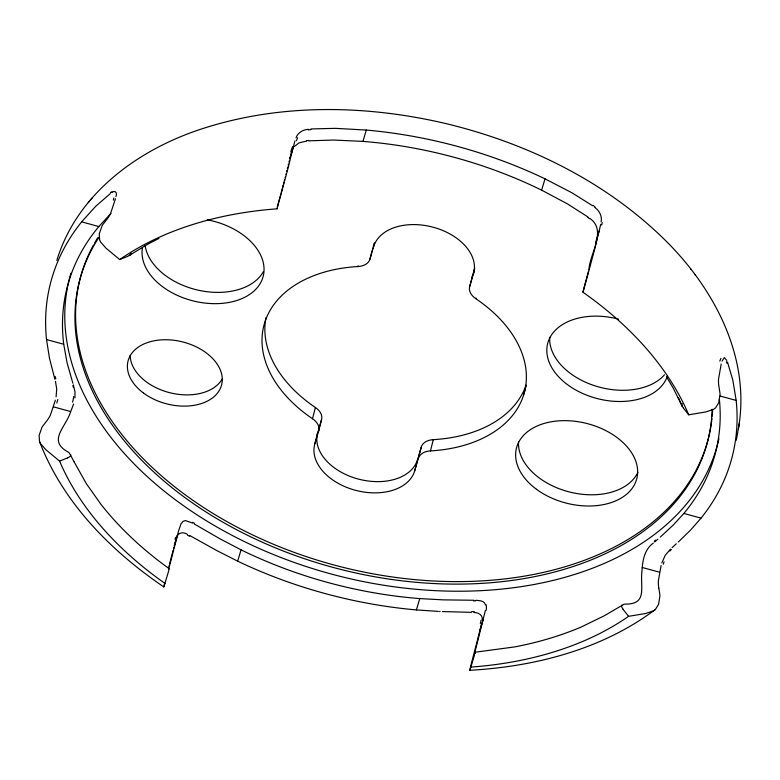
<?xml version="1.0" encoding="UTF-8"?>
<svg xmlns="http://www.w3.org/2000/svg" width="780" height="780" viewBox="0 0 780 780"><rect width="100%" height="100%" fill="white"/><g stroke="black" fill="none" stroke-linecap="round" stroke-linejoin="round"><path stroke-width="1.17" d="M482.118 620.139C483.308 615.118 478.238 612.378 473.967 612.524M653.318 543.085C644.436 549.422 642.554 560.693 641.979 570.853C639.844 587.213 648.112 604.519 624.877 604.12A24.219 18.135 16.6 0 0 623.932 604.305L604.061 615.888L581.012 627.11C559.689 636.149 537.342 642.583 514.605 646.932L475.342 652.187M738.348 428.941C751.393 356.304 712.637 285.421 661.45 236.574C602.111 179.624 525.535 142.799 446.062 123.62C367.156 105.085 282.789 103.243 204.974 127.861C140.088 148.151 77.376 192.767 56.852 260.393M74.987 397.907L74.978 391.804L73.359 384.852M601.107 221.871C602.365 216.226 599.362 210.688 594.828 207.46M583.021 291.632L584.191 286.991A24.219 0.507 -74.7 0 1 584.454 286.016L588.539 271.264M115.937 196.521C117.799 192.943 114.826 189.52 111.774 192.631M56.092 396.767L56.716 388.937L55.458 381.371M485.374 610.467L474.494 653.816M736.31 440.212L739.411 422.955M661.099 565.442L658.349 580.963A59.026 44.187 16.6 0 0 658.808 588.12M163.907 586.17L163.839 586.94L168.851 570.385M481.65 623.298L477.701 639.21A59.026 1.238 -74.7 0 1 475.624 647.185L473.674 654.596A37.947 0.79 -74.7 0 0 473.265 656.136C472.115 660.855 470.72 665.525 469.794 670.283C534.856 666.656 601.858 649.506 654.888 609.853M600.697 224.347L599.518 229.418M168.733 569.068L178.561 530.956L180.98 523.946L182.92 521.44L185.347 520.572L192.582 523.068M595.247 246.909L595.92 243.994A59.026 1.238 -74.7 0 1 597.168 238.816M164.131 585.185L164.385 584.093M115.46 198.783L110.536 213.564A59.026 44.187 16.6 0 1 106.753 219.57L103.34 223.928A41.574 31.132 16.6 0 0 102.073 225.82L99.274 233.805L99.616 239.723A13.64 10.208 16.6 0 0 100.61 242.024L106.012 248.186L119.71 259.565A334.912 221.92 14.2 0 1 277.066 208.826L288.727 165.633A37.947 0.79 -74.7 0 0 288.961 164.648L289.936 160.514A59.026 1.238 -74.7 0 1 291.184 155.337M55.37 400.179L50.407 415.096A59.026 44.187 16.6 0 1 46.624 421.102L42.685 426.202A37.947 28.412 16.6 0 0 41.945 427.352L39.136 435.337L39.487 441.256A13.64 10.208 16.6 0 0 40.472 443.557L45.874 449.728L59.582 461.097A334.912 221.92 14.2 0 0 165.243 583.596M284.564 180.005L284.281 181.145M277.3 206.827L277.846 204.769M285.928 174.359L286.094 173.716M285.158 177.518L285.314 176.894M287.372 168.48L287.703 167.154M286.728 171.122L286.884 170.469M291.194 155.317L294.908 140.917M597.178 238.797L599.42 229.798M289.214 161.002L288.961 162.045M288.2 165.126L288.454 164.102M290.18 157.15L289.76 158.818L293.153 147.459M475.156 652.675L475.04 653.104M284.066 182.023L283.549 184.041M526.042 385.096A134.482 89.115 14.2 0 1 433.3 439.647A17.238 11.427 14.2 0 0 421.317 446.93L414.677 470.915A51.724 34.271 14.2 0 1 354.978 490.162A51.724 34.271 14.2 0 1 314.896 443.693L318.689 430.969A17.238 11.427 14.2 0 0 312.526 418.743L315.383 407.482A134.482 89.115 14.2 0 1 265.941 317.782M312.526 418.743A134.482 89.115 14.2 0 1 264.488 323.339A134.482 89.115 14.2 0 1 357.942 266.546L358.118 265.844M314.896 443.693L316.144 438.769M316.319 438.067L316.856 435.962M317.031 435.25L317.567 433.144M318.689 430.969L321.535 419.708A17.238 11.427 14.2 0 0 315.383 407.482M357.942 266.546A17.238 11.427 14.2 0 0 369.925 259.262L371.524 252.935M371.709 252.223L372.06 250.819M372.421 249.415L372.772 248.001A17.238 11.417 14.2 0 1 372.508 248.752M369.925 259.262L374.615 243.019M414.677 470.915L421.317 446.93M418.47 458.191A17.238 11.427 14.2 0 1 430.453 450.908A134.482 89.115 14.2 0 0 523.907 394.115A134.482 89.115 14.2 0 0 475.858 298.721A17.238 11.427 14.2 0 1 469.706 286.484L474.688 268.076M469.706 286.484L474.572 269.539M430.453 450.908L433.3 439.647M475.858 298.721L476.044 298.009M523.907 394.115L525.33 388.489M525.515 387.787L526.042 385.671M173.911 547.18L173.54 548.613M174.31 545.591L174.72 543.982M172.799 551.518L173.101 550.349M172.497 552.708L171.951 554.814M168.928 566.368L169.211 565.295M290.55 155.688L291.008 154.001M283.257 185.133L283.062 185.903M588.998 269.568C589.475 254.065 607.454 230.353 589.758 218.351M721.188 364.036L718.487 379.431A59.026 44.187 16.6 0 0 718.936 386.587L719.95 393.042A37.947 28.412 16.6 0 1 720.057 394.417L718.712 402.802L715.611 407.774A13.64 10.208 16.6 0 1 713.661 409.276L706.036 411.898L688.721 414.804A334.912 221.92 14.2 0 0 583.05 292.305L583.011 291.817M283.013 186.089L282.76 187.024M175.091 542.597L175.529 541.018M282.409 188.341L281.96 189.979M474.572 654.868L469.862 670.39M281.765 190.7L281.239 192.601M278.07 203.98L278.197 203.512A24.219 0.507 -74.7 0 1 278.47 202.537L278.519 202.342M280.898 193.83L280.39 195.653M279.659 198.296L280.225 196.268M278.869 201.094L279.347 199.387M583.05 292.305L594.711 249.122A41.574 0.868 -74.7 0 0 595.101 247.514M174.389 545.474L177.44 535.246M438.331 611.393L416.383 609.921A351.721 233.064 14.2 0 1 237.676 561.171L241.049 549.841L220.321 539.019L194.278 523.994M308.607 140.849L333.469 140.039L362.924 141.394L366.308 130.065A351.721 233.064 14.2 0 1 545.015 178.825L572.14 192.904L592.693 205.803M317.743 432.442L318.221 430.852M318.689 429.253L321.535 419.708M373.25 246.412L373.483 245.622M373.961 244.033L374.195 243.233M416.383 609.921L419.767 598.591L443.352 599.869L473.801 600.259M588.13 217.113L567.411 203.863L541.642 190.154L545.015 178.825M480.041 630.084L483.434 618.725M595.745 242.297L599.137 230.939M291.301 153.007L291.691 151.759M73.583 404.04L70.766 411.577L53.518 406.868M661.82 562.965L665.203 555.341L670.468 549.169M722.066 361.111L724.318 357.601L726.784 360.418M168.958 569.41L169.143 568.922A24.219 0.507 -74.7 0 1 169.211 568.786M474.942 652.899L475.137 652.411A24.219 0.507 -74.7 0 1 475.195 652.265M474.903 653.006L474.542 653.816M176.641 537.615C177.635 532.292 183.612 531.726 187.405 534.339M70.454 412.318C65.169 428.23 47.2 440.758 68.591 452.351A24.219 18.135 16.6 0 1 69.332 453.005L74.266 462.15M296.049 137.748C297.794 132.532 303.079 129.743 308.266 129.275M294.206 146.62L298.964 142.896L306.55 141.082M54.883 379.216L49.491 358.283L46.517 339.563A351.721 233.064 14.2 0 1 81.637 221.851L95.716 206.271L110.243 193.664M727.486 362.056L732.82 380.094L736.174 400.423A351.721 233.064 14.2 0 1 701.054 518.135L690.612 530.039L678.259 542.061M88.335 202.507L92.206 197.896M72.871 383.253L67.099 362.934L63.716 344.253A334.552 221.686 14.2 0 1 98.836 226.551L110.965 213.447M719.384 399.399A334.552 221.686 14.2 0 1 683.855 513.445L673.257 525.047L660.309 537.059M130.455 254.621L130.913 253.149M130.494 254.582L130.543 254.543A15.317 11.466 16.6 0 1 128.427 255.928L127.627 256.376M672.116 547.618L676.338 543.797M654.605 541.963L657.852 539.175M129.334 255.44L147.508 244.325L158.935 238.417M621.884 605.017L621.572 606.557A15.317 11.466 16.6 0 0 622.723 608.722M682.091 403.445L681.71 405.015M127.442 256.464L119.71 259.565M67.489 457.909L68.308 457.48A15.317 11.466 16.6 0 0 70.356 456.183L70.863 454.837M67.265 458.026L59.582 461.097M471.237 667.075A334.912 221.92 14.2 0 0 628.582 616.337L645.908 613.431L653.523 610.808A13.64 10.208 16.6 0 0 655.483 609.317L658.583 604.334L659.919 595.959A41.574 31.132 16.6 0 0 659.714 593.658L658.788 588.12M310.966 128.944L335.498 128.349L366.308 130.065M442.465 611.569L471.393 612.339M439.51 611.442L440.105 611.471M475.781 600.327C479.339 600.532 484.536 600.62 485.56 604.929M81.637 221.851L98.836 226.551M720.115 396.045L736.174 400.423M46.517 339.563L63.716 344.253M683.855 513.445L701.054 518.135M642.291 567.499L659.539 572.208M237.676 561.171L216.674 550.514L189.667 535.48M163.82 586.95C110.779 550.846 63.141 502.788 39.741 442.026M169.162 568.659L161.109 562.741C138.869 545.825 118.394 526.49 101.088 504.524L86.336 483.649L74.207 462.023M688.721 414.804L683.456 408.164M628.582 616.337L623.308 609.677M690.641 268.895L691.148 269.548M694.902 274.472L695.419 275.145M683.338 407.989L682.832 407.199A15.317 11.466 16.6 0 1 681.671 405.025M623.21 609.521L622.703 608.731M666.549 376.906L672.984 387.689L682.295 406.302L678.259 397.615L678.707 398.59M277.066 208.826L277.017 208.338M711.965 418.577A324.139 214.783 14.2 0 1 329.326 563.696A324.139 214.783 14.2 0 1 93.483 244.998M94.653 242.902A324.139 214.783 14.2 0 1 97.754 237.715M712.627 410.29A324.139 214.783 14.2 0 1 712.198 416.218M712.13 409.207A324.139 214.783 14.2 0 1 328.692 566.202A324.139 214.783 14.2 0 1 99.079 237.149M718.916 438.643A334.483 221.637 14.2 0 1 338.159 575.835A334.483 221.637 14.2 0 1 70.941 273.215M110.389 192.699A48.916 20.573 -65.8 0 1 111.93 191.724M113.89 197.935A53.508 20.377 -53.8 0 1 113.305 200.148M719.833 361.13A48.75 19.12 80.9 0 1 720.934 358.342M726.365 361.627A48.916 17.696 -85.6 0 1 727.018 363.314M57.769 399.555A48.75 19.929 82 0 1 56.823 403.006M55.156 376.516A48.916 9.857 83.9 0 1 55.799 378.709M669.786 551.031A48.916 10.179 -51.8 0 1 671.356 549.52M663.292 564.184A53.508 20.914 -54.4 0 1 664.063 561.815M419.767 598.591A334.552 221.686 14.2 0 1 241.049 549.841M362.924 141.394A334.552 221.686 14.2 0 1 541.642 190.154M72.832 385.651A69.947 10.335 79.9 0 1 73.291 387.221M73.7 396.474A28.002 10.998 86.9 0 1 72.569 402.158M654.206 541.261A69.947 14.157 -50 0 1 655.522 540.13M592.927 205.296A48.916 37.937 55.8 0 1 595.101 206.953M602.228 222.612A53.508 34.086 56.1 0 1 601.692 225.079M480.997 620.363A48.75 31.249 -30 0 1 480.305 623.483M471.783 611.549A48.916 29.738 -14.1 0 1 474.415 611.764M187.434 535.129A48.916 27.534 44.7 0 1 189.647 536.269M175.012 539.185A53.508 34.622 56.7 0 1 175.734 537.322M296.4 140.79A48.75 30.449 -29 0 1 297.668 137.719M308.266 129.919A48.916 37.576 -21.8 0 1 310.927 129.587M171.717 555.711A59.026 1.238 -74.7 0 1 169.63 563.706M587.925 217.542A69.947 54.766 58.5 0 1 589.534 218.77M473.489 600.853A69.947 37.625 -12.6 0 1 475.439 600.922M486.174 604.715A28.002 19.451 -27.1 0 1 486.174 610.36M192.553 522.298A69.947 37.606 45.2 0 1 194.278 523.234M306.56 140.663A69.947 56.813 -26.5 0 1 308.627 140.429M290.862 151.895A28.002 17.375 -23.1 0 1 292.763 146.562M472.29 278.372A17.238 11.417 14.2 0 1 472.553 275.223M417.524 459.664A51.724 34.291 14.2 0 1 358.449 479.095A51.724 34.291 14.2 0 1 317.519 433.251M373.718 246.538A51.724 34.271 14.2 0 1 433.417 227.292A51.724 34.271 14.2 0 1 473.499 273.76M263.357 271.703A62.068 41.077 14.1 0 1 198.569 290.257A62.068 41.077 14.1 0 1 145.168 245.68M207.246 219.823A62.068 41.125 14.2 0 1 263.825 273.01A62.068 41.125 14.2 0 1 196.657 301.714A62.068 41.125 14.2 0 1 142.486 247.504M664.492 374.77A62.068 41.077 14.3 0 1 594.516 385.69A62.068 41.077 14.3 0 1 549.725 337.243M667.397 376.096A62.068 41.125 14.2 0 1 595.462 398.093A62.068 41.125 14.2 0 1 547.911 342.654A62.068 41.125 14.2 0 1 618.52 319.108M637.865 472.348A62.068 41.087 14.3 0 1 569.215 491.917A62.068 41.087 14.3 0 1 518.544 441.743M222.368 378.778A48.272 31.97 14.1 0 1 169.64 392.681A48.272 31.97 14.1 0 1 130.192 355.348M536.523 489.313A62.068 41.125 14.2 0 0 636.509 479.661A62.068 41.125 14.2 0 0 556.9 421.015A62.068 41.125 14.2 0 0 536.523 489.313M143.627 393.139A48.272 31.99 14.2 0 0 221.393 385.632A48.272 31.99 14.2 0 0 159.471 340.022A48.272 31.99 14.2 0 0 143.627 393.139"/></g></svg>
